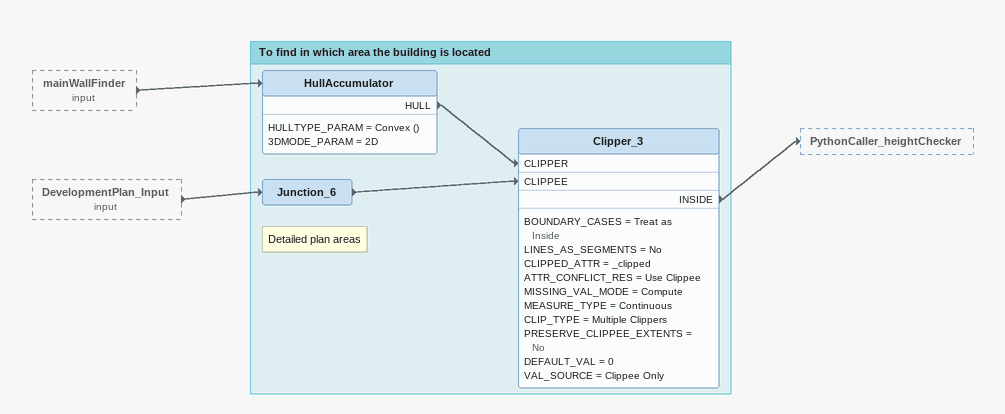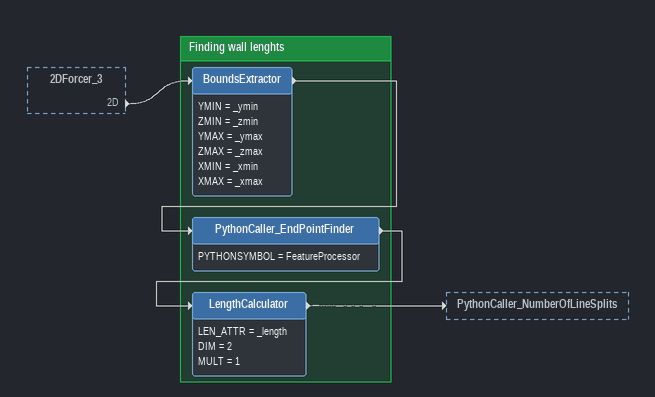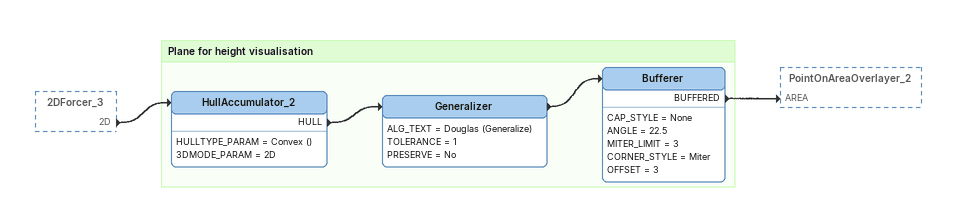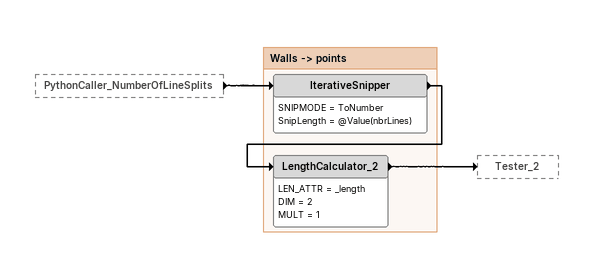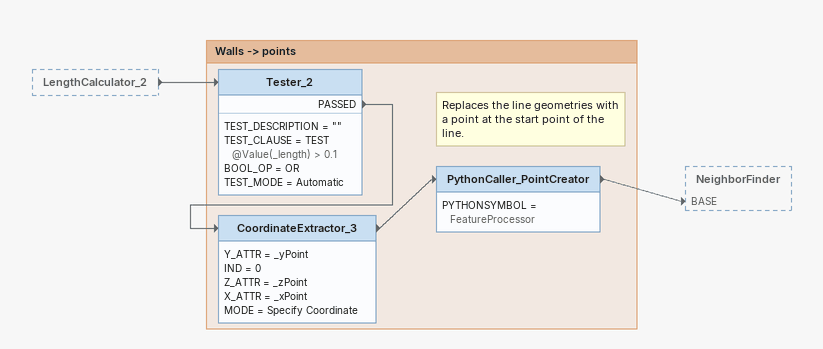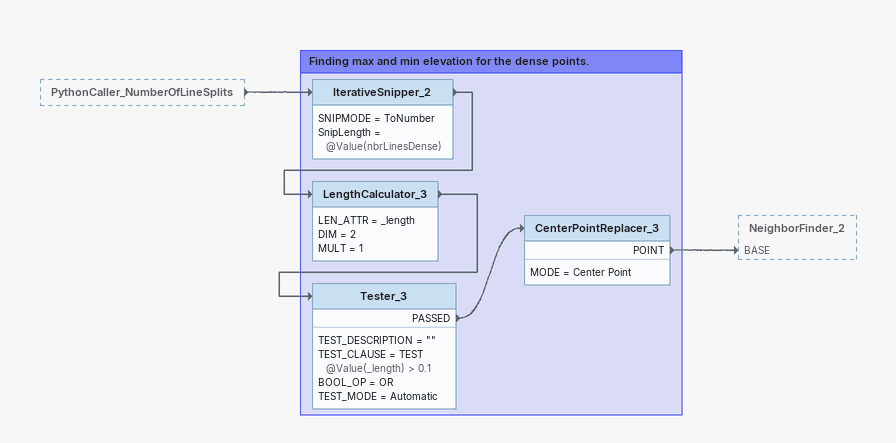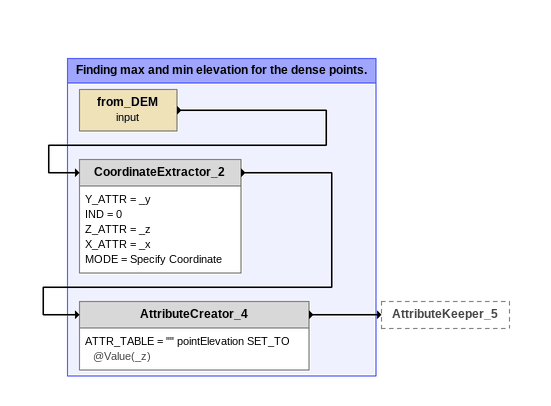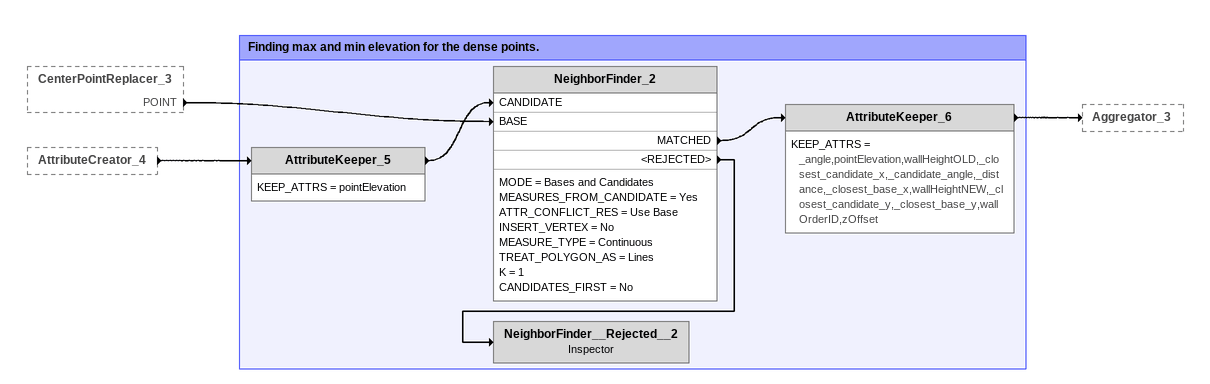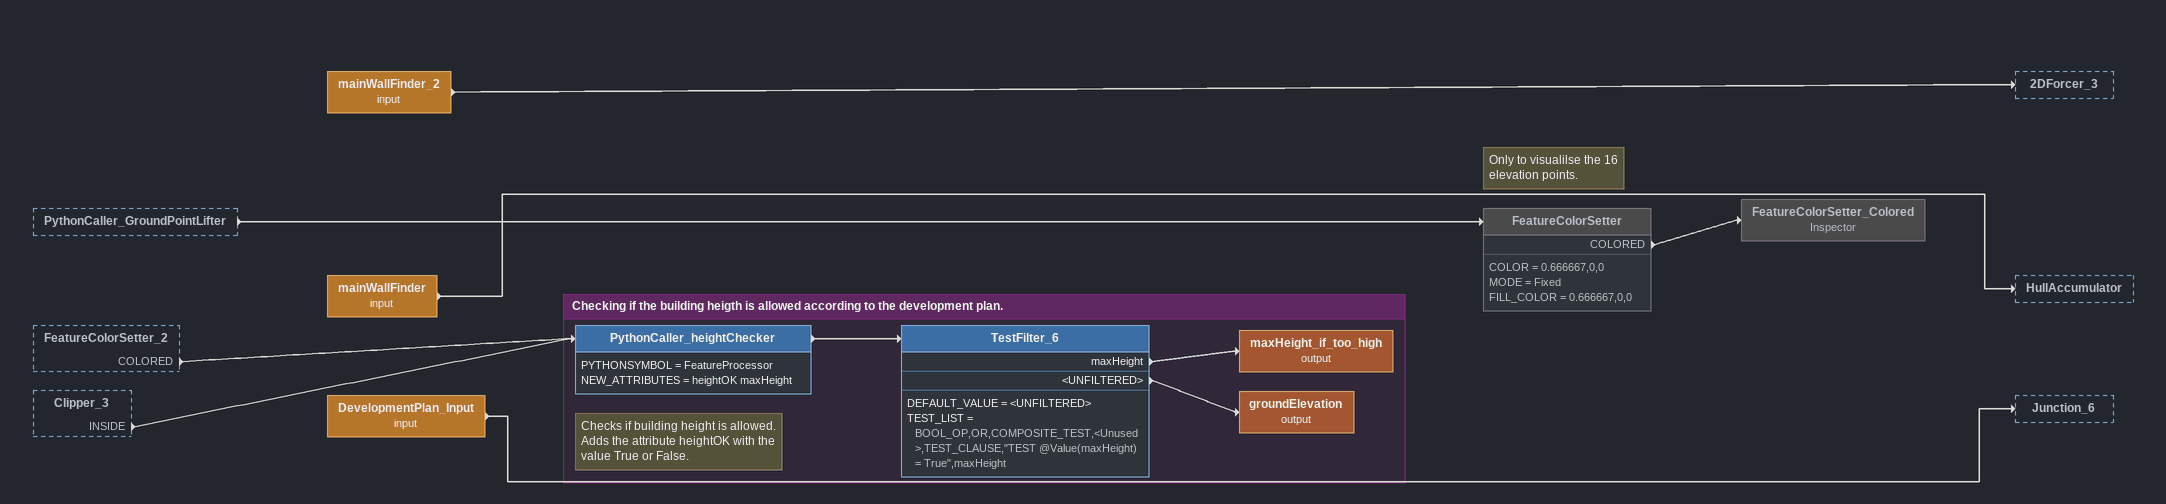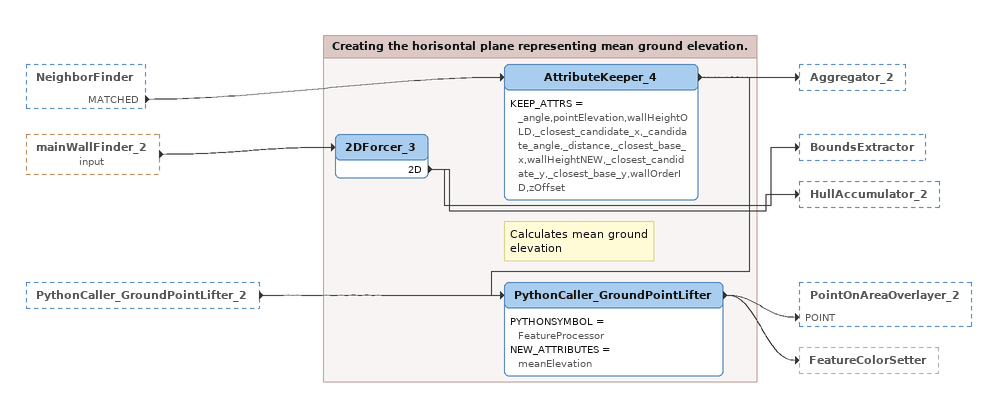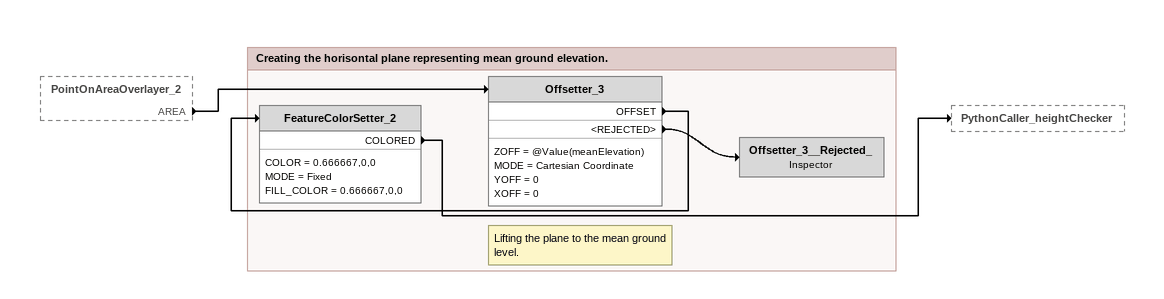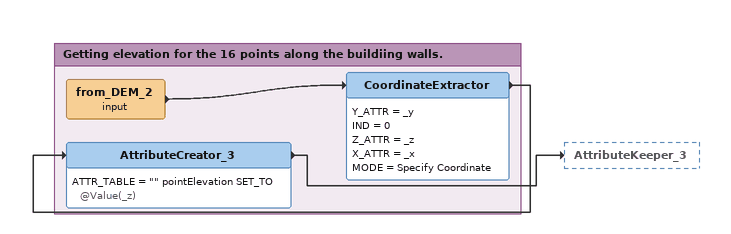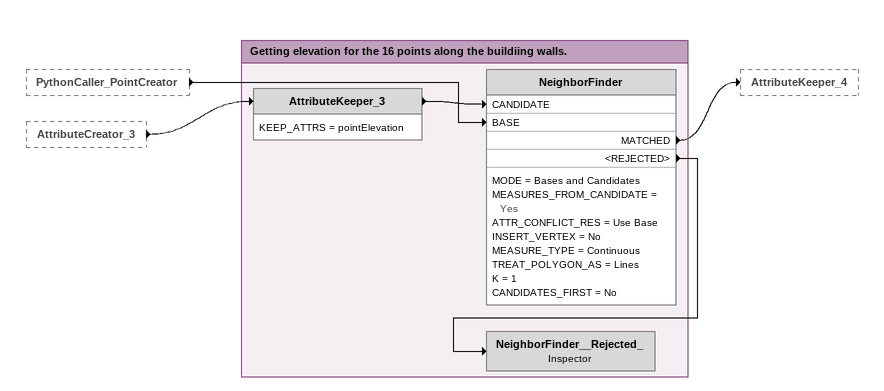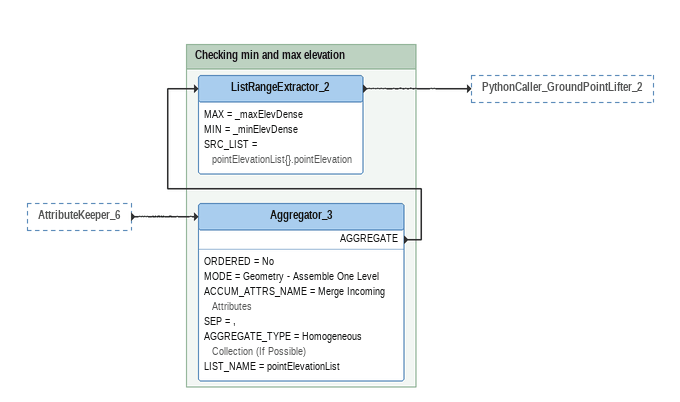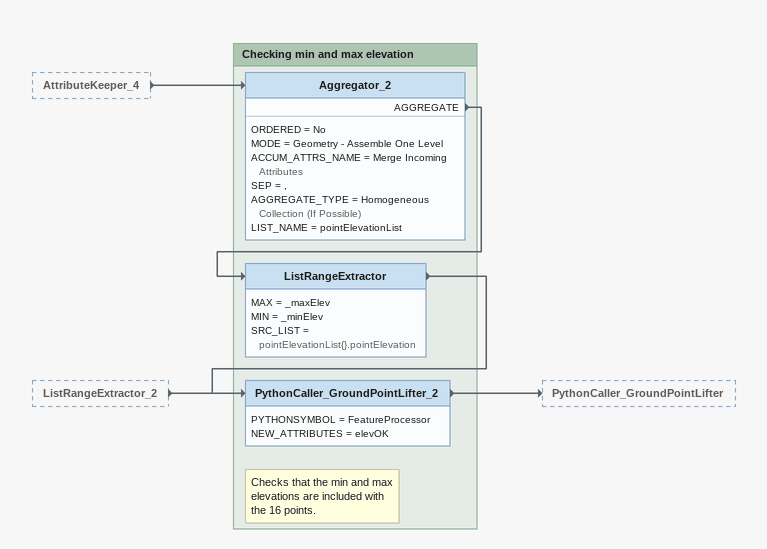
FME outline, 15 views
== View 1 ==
mainWallFinder (input) [outside]
    -> HullAccumulator
DevelopmentPlan_Input (input) [outside]
    -> Junction_6

Bookmark: To find in which area the building is located
HullAccumulator
    HULLTYPE_PARAM = Convex ()
    3DMODE_PARAM = 2D
    HULL -> Clipper_3 [CLIPPER]
Note: Detailed plan areas
Junction_6
    -> Clipper_3 [CLIPPEE]
Clipper_3
    BOUNDARY_CASES = Treat as Inside
    LINES_AS_SEGMENTS = No
    CLIPPED_ATTR = _clipped
    ATTR_CONFLICT_RES = Use Clippee
    MISSING_VAL_MODE = Compute
    MEASURE_TYPE = Continuous
    CLIP_TYPE = Multiple Clippers
    PRESERVE_CLIPPEE_EXTENTS = No
    DEFAULT_VAL = 0
    VAL_SOURCE = Clippee Only
    INSIDE -> PythonCaller_heightChecker

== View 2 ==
2DForcer_3 [outside]
    2D -> BoundsExtractor

Bookmark: Finding wall lenghts
BoundsExtractor
    YMIN = _ymin
    ZMIN = _zmin
    YMAX = _ymax
    ZMAX = _zmax
    XMIN = _xmin
    XMAX = _xmax
    -> PythonCaller_EndPointFinder
PythonCaller_EndPointFinder
    PYTHONSYMBOL = FeatureProcessor
    -> LengthCalculator
LengthCalculator
    LEN_ATTR = _length
    DIM = 2
    MULT = 1
    -> PythonCaller_NumberOfLineSplits

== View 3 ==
2DForcer_3 [outside]
    2D -> HullAccumulator_2

Bookmark: Plane for height visualisation
HullAccumulator_2
    HULLTYPE_PARAM = Convex ()
    3DMODE_PARAM = 2D
    HULL -> Generalizer
Generalizer
    ALG_TEXT = Douglas (Generalize)
    TOLERANCE = 1
    PRESERVE = No
    -> Bufferer
Bufferer
    CAP_STYLE = None
    ANGLE = 22.5
    MITER_LIMIT = 3
    CORNER_STYLE = Miter
    OFFSET = 3
    BUFFERED -> PointOnAreaOverlayer_2 [AREA]

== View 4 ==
PythonCaller_NumberOfLineSplits [outside]
    -> IterativeSnipper

Bookmark: Walls -> points
IterativeSnipper
    SNIPMODE = ToNumber
    SnipLength = @Value(nbrLines)
    -> LengthCalculator_2
LengthCalculator_2
    LEN_ATTR = _length
    DIM = 2
    MULT = 1
    -> Tester_2

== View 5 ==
LengthCalculator_2 [outside]
    -> Tester_2

Bookmark: Walls -> points
Tester_2
    TEST_DESCRIPTION = ""
    TEST_CLAUSE = TEST @Value(_length) > 0.1
    BOOL_OP = OR
    TEST_MODE = Automatic
    PASSED -> CoordinateExtractor_3
CoordinateExtractor_3
    Y_ATTR = _yPoint
    IND = 0
    Z_ATTR = _zPoint
    X_ATTR = _xPoint
    MODE = Specify Coordinate
    -> PythonCaller_PointCreator
Note: Replaces the line geometries with / a point at the start point of the line.
PythonCaller_PointCreator
    PYTHONSYMBOL = FeatureProcessor
    -> NeighborFinder [BASE]

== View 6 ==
PythonCaller_NumberOfLineSplits [outside]
    -> IterativeSnipper_2

Bookmark: Finding max and min elevation for the dense points.
IterativeSnipper_2
    SNIPMODE = ToNumber
    SnipLength = @Value(nbrLinesDense)
    -> LengthCalculator_3
LengthCalculator_3
    LEN_ATTR = _length
    DIM = 2
    MULT = 1
    -> Tester_3
Tester_3
    TEST_DESCRIPTION = ""
    TEST_CLAUSE = TEST @Value(_length) > 0.1
    BOOL_OP = OR
    TEST_MODE = Automatic
    PASSED -> CenterPointReplacer_3
CenterPointReplacer_3
    MODE = Center Point
    POINT -> NeighborFinder_2 [BASE]

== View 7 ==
Bookmark: Finding max and min elevation for the dense points.
from_DEM (input)
    -> CoordinateExtractor_2
CoordinateExtractor_2
    Y_ATTR = _y
    IND = 0
    Z_ATTR = _z
    X_ATTR = _x
    MODE = Specify Coordinate
    -> AttributeCreator_4
AttributeCreator_4
    ATTR_TABLE = "" pointElevation SET_TO @Value(_z)
    -> AttributeKeeper_5

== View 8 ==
CenterPointReplacer_3 [outside]
    POINT -> NeighborFinder_2 [BASE]
AttributeCreator_4 [outside]
    -> AttributeKeeper_5

Bookmark: Finding max and min elevation for the dense points.
AttributeKeeper_5
    KEEP_ATTRS = pointElevation
    -> NeighborFinder_2 [CANDIDATE]
NeighborFinder_2
    MODE = Bases and Candidates
    MEASURES_FROM_CANDIDATE = Yes
    ATTR_CONFLICT_RES = Use Base
    INSERT_VERTEX = No
    MEASURE_TYPE = Continuous
    TREAT_POLYGON_AS = Lines
    K = 1
    CANDIDATES_FIRST = No
    MATCHED -> AttributeKeeper_6
    <REJECTED> -> NeighborFinder__Rejected__2
AttributeKeeper_6
    KEEP_ATTRS = _angle,pointElevation,wallHeightOLD,_closest_candidate_x,_candidate_angle,_distance,_closest_base_x,wallHeightNEW,_closest_candidate_y,_closest_base_y,wallOrderID,zOffset
    -> Aggregator_3
NeighborFinder__Rejected__2: Inspector

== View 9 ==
PythonCaller_GroundPointLifter [outside]
    -> FeatureColorSetter
FeatureColorSetter_2 [outside]
    COLORED -> PythonCaller_heightChecker
Clipper_3 [outside]
    INSIDE -> PythonCaller_heightChecker
mainWallFinder_2 (input)
    -> 2DForcer_3
mainWallFinder (input)
    -> HullAccumulator
DevelopmentPlan_Input (input)
    -> Junction_6
Note: Only to visualilse the 16 / elevation points.
FeatureColorSetter [off]
    COLOR = 0.666667,0,0
    MODE = Fixed
    FILL_COLOR = 0.666667,0,0
    COLORED -> FeatureColorSetter_Colored
FeatureColorSetter_Colored: Inspector [off]

Bookmark: Checking if the building heigth is allowed according to the development plan.
Note: Checks if building height is allowed. / Adds the attribute heightOK with the / value True or False.
PythonCaller_heightChecker
    PYTHONSYMBOL = FeatureProcessor
    NEW_ATTRIBUTES = heightOK maxHeight
    -> TestFilter_6
TestFilter_6
    DEFAULT_VALUE = <UNFILTERED>
    TEST_LIST = BOOL_OP,OR,COMPOSITE_TEST,<Unused>,TEST_CLAUSE,"TEST @Value(maxHeight) = True",maxHeight
    maxHeight -> maxHeight_if_too_high (output)
    <UNFILTERED> -> groundElevation (output)
maxHeight_if_too_high (output)
groundElevation (output)

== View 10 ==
NeighborFinder [outside]
    MATCHED -> AttributeKeeper_4
mainWallFinder_2 (input) [outside]
    -> 2DForcer_3
PythonCaller_GroundPointLifter_2 [outside]
    -> PythonCaller_GroundPointLifter

Bookmark: Creating the horisontal plane representing mean ground elevation.
2DForcer_3
    2D -> BoundsExtractor
    2D -> HullAccumulator_2
AttributeKeeper_4
    KEEP_ATTRS = _angle,pointElevation,wallHeightOLD,_closest_candidate_x,_candidate_angle,_distance,_closest_base_x,wallHeightNEW,_closest_candidate_y,_closest_base_y,wallOrderID,zOffset
    -> Aggregator_2
    -> PythonCaller_GroundPointLifter
Note: Calculates mean ground elevation
PythonCaller_GroundPointLifter
    PYTHONSYMBOL = FeatureProcessor
    NEW_ATTRIBUTES = meanElevation
    -> PointOnAreaOverlayer_2 [POINT]
    -> FeatureColorSetter

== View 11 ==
PointOnAreaOverlayer_2 [outside]
    AREA -> Offsetter_3

Bookmark: Creating the horisontal plane representing mean ground elevation.
Note: Lifting the plane to the mean ground level.
Offsetter_3
    ZOFF = @Value(meanElevation)
    MODE = Cartesian Coordinate
    YOFF = 0
    XOFF = 0
    OFFSET -> FeatureColorSetter_2
    <REJECTED> -> Offsetter_3__Rejected_
FeatureColorSetter_2
    COLOR = 0.666667,0,0
    MODE = Fixed
    FILL_COLOR = 0.666667,0,0
    COLORED -> PythonCaller_heightChecker
Offsetter_3__Rejected_: Inspector

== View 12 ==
Bookmark: Getting elevation for the 16 points along the buildiing walls.
from_DEM_2 (input)
    -> CoordinateExtractor
CoordinateExtractor
    Y_ATTR = _y
    IND = 0
    Z_ATTR = _z
    X_ATTR = _x
    MODE = Specify Coordinate
    -> AttributeCreator_3
AttributeCreator_3
    ATTR_TABLE = "" pointElevation SET_TO @Value(_z)
    -> AttributeKeeper_3

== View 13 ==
PythonCaller_PointCreator [outside]
    -> NeighborFinder [BASE]
AttributeCreator_3 [outside]
    -> AttributeKeeper_3

Bookmark: Getting elevation for the 16 points along the buildiing walls.
AttributeKeeper_3
    KEEP_ATTRS = pointElevation
    -> NeighborFinder [CANDIDATE]
NeighborFinder
    MODE = Bases and Candidates
    MEASURES_FROM_CANDIDATE = Yes
    ATTR_CONFLICT_RES = Use Base
    INSERT_VERTEX = No
    MEASURE_TYPE = Continuous
    TREAT_POLYGON_AS = Lines
    K = 1
    CANDIDATES_FIRST = No
    MATCHED -> AttributeKeeper_4
    <REJECTED> -> NeighborFinder__Rejected_
NeighborFinder__Rejected_: Inspector

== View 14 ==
AttributeKeeper_6 [outside]
    -> Aggregator_3

Bookmark: Checking min and max elevation
Aggregator_3
    ORDERED = No
    MODE = Geometry - Assemble One Level
    ACCUM_ATTRS_NAME = Merge Incoming Attributes
    SEP = ,
    AGGREGATE_TYPE = Homogeneous Collection (If Possible)
    LIST_NAME = pointElevationList
    AGGREGATE -> ListRangeExtractor_2
ListRangeExtractor_2
    MAX = _maxElevDense
    MIN = _minElevDense
    SRC_LIST = pointElevationList{}.pointElevation
    -> PythonCaller_GroundPointLifter_2

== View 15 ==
AttributeKeeper_4 [outside]
    -> Aggregator_2
ListRangeExtractor_2 [outside]
    -> PythonCaller_GroundPointLifter_2

Bookmark: Checking min and max elevation
Aggregator_2
    ORDERED = No
    MODE = Geometry - Assemble One Level
    ACCUM_ATTRS_NAME = Merge Incoming Attributes
    SEP = ,
    AGGREGATE_TYPE = Homogeneous Collection (If Possible)
    LIST_NAME = pointElevationList
    AGGREGATE -> ListRangeExtractor
ListRangeExtractor
    MAX = _maxElev
    MIN = _minElev
    SRC_LIST = pointElevationList{}.pointElevation
    -> PythonCaller_GroundPointLifter_2
Note: Checks that the min and max / elevations are included with / the 16 points.
PythonCaller_GroundPointLifter_2
    PYTHONSYMBOL = FeatureProcessor
    NEW_ATTRIBUTES = elevOK
    -> PythonCaller_GroundPointLifter
